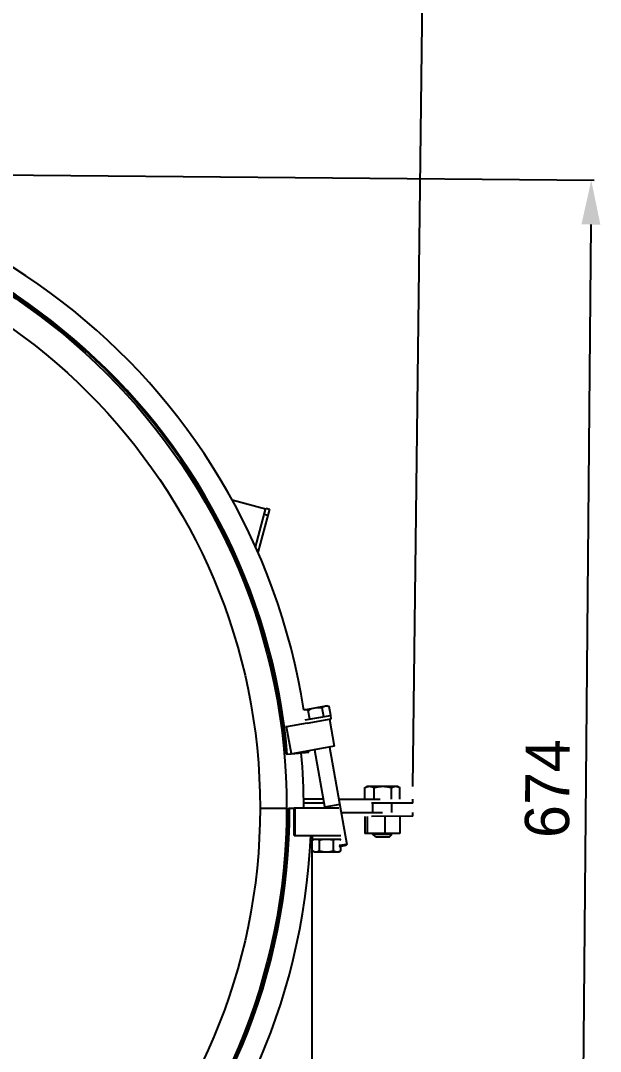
# Model space of a CAD drawing. Header units: millimetres. Extents: x 395 to 3386, y 0 to 2798.
# Drawn here: x 1372 to 1678, y 1939 to 2483 of the extents above; entities that cross this region are included whole.
import ezdxf

# ---------------------------------------------------------------- set-up
doc = ezdxf.new("R2010")
doc.units = ezdxf.units.MM
doc.header["$LTSCALE"] = 217.8
doc.header["$PDMODE"] = 3
doc.header["$PDSIZE"] = 8
doc.linetypes.add('DOT', pattern=[0.2, 0.1, -0.1])
doc.layers.get('0').update_dxf_attribs({"linetype": 'CONTINUOUS'})
doc.layers.get('Defpoints').update_dxf_attribs({"linetype": 'CONTINUOUS'})
doc.layers.add('00_BUW_DATUM', color=7, linetype='CONTINUOUS')
doc.layers.add('02___PRT_ALL_AXES', color=7, linetype='CONTINUOUS')
doc.styles.get("Standard").update_dxf_attribs({"font": 'taile.ttf'})
doc.dimstyles.new('DIMSTYLE_1', dxfattribs={"dimtxt": 23.333333, "dimasz": 23.333333, "dimexe": 1.5, "dimexo": 1, "dimgap": 0.875, "dimtad": 1, "dimdsep": 46, "dimtxsty": 'Standard', "dimblk": '_FILLED', "dimblk1": '_FILLED', "dimblk2": '_FILLED', "dimcen": 0.09, "dimazin": 2, "dimtp": 0.01, "dimtm": 0.01, "dimtfac": 1, "dimtofl": 0, "dimtmove": 0, "dimatfit": 3, "dimldrblk": '_FILLED', "dimfxl": 1, "dimtolj": 1, "dimarcsym": 0})
doc.dimstyles.new('DIMSTYLE_2', dxfattribs={"dimtxt": 23.333333, "dimasz": 23.333333, "dimexe": 1.5, "dimexo": 1, "dimgap": 0.875, "dimtad": 1, "dimlfac": 0.15, "dimdsep": 46, "dimtxsty": 'Standard', "dimblk": '_FILLED', "dimblk1": '_FILLED', "dimblk2": '_FILLED', "dimcen": 0.09, "dimazin": 2, "dimtp": 0.01, "dimtm": 0.01, "dimtfac": 1, "dimtofl": 0, "dimtmove": 0, "dimatfit": 3, "dimldrblk": '_FILLED', "dimfxl": 1, "dimtolj": 1, "dimarcsym": 0})
doc.dimstyles.new('DIMSTYLE_4', dxfattribs={"dimtxt": 23.333333, "dimasz": 23.333333, "dimexe": 1.5, "dimexo": 1, "dimgap": 0.875, "dimtad": 1, "dimdec": 0, "dimdsep": 46, "dimtxsty": 'Standard', "dimblk": '_FILLED', "dimblk1": '_FILLED', "dimblk2": '_FILLED', "dimcen": 0.09, "dimazin": 2, "dimtp": 0.01, "dimtm": 0.01, "dimtfac": 1, "dimtdec": 0, "dimtofl": 0, "dimtmove": 0, "dimatfit": 3, "dimldrblk": '_FILLED', "dimfxl": 1, "dimtolj": 1, "dimarcsym": 0})

# ---------------------------------------------------------------- blocks, each defined once
blk = doc.blocks.new('_FILLED')
at = {"color": 0, "linetype": 'ByBlock'}
blk.add_solid([(0, 0), (-1, 0.214), (-1, -0.214)], dxfattribs=at)
blk = doc.blocks.new('*D113')
at = {"color": 0, "linetype": 'Continuous', "lineweight": -2}
for p, q in [((1525.61, 2046.24), (1525.61, 1644.01)), ((814.81, 1962.5), (814.81, 1644.01)), ((1502.28, 1645.51), (838.15, 1645.51))]:
    blk.add_line(p, q, dxfattribs=at)
at = {"layer": 'Defpoints', "color": 0}
for p in [(1525.61, 2047.24), (814.81, 1963.5), (814.81, 1645.51)]:
    blk.add_point(p, dxfattribs=at)
at = {"color": 0, "linetype": 'ByBlock', "lineweight": -2, "xscale": 23.3333333333, "yscale": 23.3333333333, "zscale": 23.3333333333, "rotation": 180}
blk.add_blockref('_FILLED', (814.81, 1645.51), dxfattribs=at)
at = {"color": 0, "linetype": 'ByBlock', "lineweight": -2, "xscale": 23.3333333333, "yscale": 23.3333333333, "zscale": 23.3333333333}
blk.add_blockref('_FILLED', (1525.61, 1645.51), dxfattribs=at)
at = {"color": 0, "insert": (1170.06, 1677.5), "char_height": 23.333, "attachment_point": 2, "line_spacing_factor": 0.9}
blk.add_mtext('\\A1;710', dxfattribs=at)
blk = doc.blocks.new('*D114')
at = {"color": 0, "linetype": 'Continuous', "lineweight": -2}
for p, q in [((1230.79, 2402.48), (1674.49, 2398.52)), ((1672.78, 2375.2), (1667.18, 1748.72)), ((1181.45, 1729.73), (1668.47, 1725.38))]:
    blk.add_line(p, q, dxfattribs=at)
at = {"layer": 'Defpoints', "color": 0}
for p in [(1229.79, 2402.49), (1180.45, 1729.74), (1666.97, 1725.39)]:
    blk.add_point(p, dxfattribs=at)
at = {"color": 0, "linetype": 'ByBlock', "lineweight": -2, "xscale": 23.3333333333, "yscale": 23.3333333333, "zscale": 23.3333333333}
for p, rotation in [((1672.99, 2398.53), 89.48772718599997), ((1666.97, 1725.39), 269.487727186)]:
    blk.add_blockref('_FILLED', p, dxfattribs=dict(at, rotation=rotation))
at = {"color": 0, "insert": (1638.14, 2077.8), "char_height": 23.333, "attachment_point": 2, "rotation": 89.4877, "line_spacing_factor": 0.9}
blk.add_mtext('\\A1;674', dxfattribs=at)
blk = doc.blocks.new('*D119')
at = {"color": 0, "linetype": 'ByBlock', "lineweight": -2}
for p, q in [((522.99, 2101.54), (528.32, 2540.91)), ((551.64, 2539.13), (1561.06, 2526.86)), ((1578.95, 2078.73), (1584.41, 2528.08))]:
    blk.add_line(p, q, dxfattribs=at)
at = {"layer": 'Defpoints', "color": 0}
for p in [(1584.39, 2526.58), (522.97, 2100.54), (1578.94, 2077.73)]:
    blk.add_point(p, dxfattribs=at)
at = {"color": 0, "linetype": 'ByBlock', "lineweight": -2, "xscale": 23.3333333333, "yscale": 23.3333333333, "zscale": 23.3333333333}
for p, rotation in [((528.31, 2539.41), 179.3037550404), ((1584.39, 2526.58), 359.3037550404001)]:
    blk.add_blockref('_FILLED', p, dxfattribs=dict(at, rotation=rotation))
at = {"color": 0, "insert": (1058.16, 2564.96), "char_height": 23.3333, "attachment_point": 2, "rotation": 359.3038, "line_spacing_factor": 0.9}
blk.add_mtext('\\A1;\\A1;1060', dxfattribs=at)

msp = doc.modelspace()

# ---------------------------------------------------------------- linework, layer by layer
at = {"linetype": 'Continuous'}
for p, q in [((1483.625, 2229.9031), (1501.2448, 2225.3001)), ((1495.9651, 2205.0903), (1501.3244, 2225.6047)), ((1503.2594, 2225.0992), (1497.2672, 2202.1619)), ((1501.3244, 2225.6047), (1503.2594, 2225.0992)), ((1500.5045, 2222.4664), (1502.4396, 2221.9609)), ((1535.619, 2116.2597), (1535.6245, 2116.2607)), ((1512.3713, 2110.3324), (1511.8054, 2110.2326)), ((1523.1901, 2112.2402), (1512.3713, 2110.3324)), ((1514.8964, 2096.0134), (1512.3713, 2110.3324)), ((1534.9468, 2114.3134), (1537.4718, 2099.9943)), ((1537.4718, 2099.9943), (1514.3304, 2095.9136)), ((1514.3304, 2095.9136), (1514.3216, 2095.9631)), ((1531.7377, 2072.0486), (1521.3038, 2072.0455)), ((1539.8696, 2067.4461), (1516.3711, 2067.4461)), ((1516.3711, 2052.9061), (1516.3711, 2067.4461)), ((1516.9458, 2052.9061), (1516.9458, 2067.4461)), ((1532.0904, 2070.0487), (1521.3331, 2070.0455)), ((1540.3342, 2069.366), (1532.4558, 2067.9767)), ((1516.3711, 2052.9061), (1527.9933, 2052.9061)), ((1543.5613, 2047.5956), (1539.9459, 2046.9581)), ((1543.5639, 2047.5961), (1543.5613, 2047.5956))]:
    msp.add_line(p, q, dxfattribs=at)
at = {"linetype": 'DOT'}
for p, q in [((1553.6347, 2072.0551), (1553.6329, 2078.1906)), ((1554.8677, 2078.9055), (1553.7516, 2078.2607)), ((1554.8677, 2078.9055), (1570.8677, 2078.9103)), ((1558.4404, 2072.0566), (1558.4386, 2078.192)), ((1567.6755, 2072.0593), (1567.6737, 2078.1948)), ((1570.8677, 2078.9103), (1571.9842, 2078.2661)), ((1571.9842, 2078.2664), (1572.103, 2078.1961)), ((1572.1048, 2072.0607), (1572.103, 2078.1961)), ((1539.8607, 2072.051), (1578.8697, 2072.0627)), ((1578.8703, 2070.0627), (1578.8697, 2072.0627)), ((1578.8703, 2070.0627), (1540.2134, 2070.0511)), ((1557.8718, 2065.0564), (1557.8703, 2070.0564)), ((1567.8718, 2065.0594), (1567.8703, 2070.0594)), ((1541.0951, 2065.0514), (1578.8718, 2065.0627)), ((1578.8724, 2063.0627), (1541.4477, 2063.0515)), ((1553.6578, 2063.0551), (1553.6605, 2054.0551)), ((1554.9009, 2063.0555), (1554.9036, 2054.0555)), ((1564.1155, 2063.0583), (1564.1182, 2054.0583)), ((1572.087, 2063.0606), (1572.0897, 2054.0606)), ((1578.8724, 2063.0627), (1578.8718, 2065.0627)), ((1572.0897, 2054.0606), (1553.6605, 2054.0551)), ((1557.8753, 2053.5564), (1557.8751, 2054.0564)), ((1567.8753, 2053.5594), (1557.8753, 2053.5564)), ((1559.3757, 2052.0569), (1557.8753, 2053.5564)), ((1566.3757, 2052.0589), (1559.3757, 2052.0569)), ((1566.3757, 2052.0589), (1567.8753, 2053.5594)), ((1567.8753, 2053.5594), (1567.8751, 2054.0594))]:
    msp.add_line(p, q, dxfattribs=at)
for points, knots in [([(1553.6329, 2078.1906), (1554.0111, 2078.4006), (1554.7805, 2078.7579), (1555.6256, 2078.9057), (1556.0355, 2078.9059)], [0, 0, 0, 0, 0.51348023, 1, 1, 1, 1]), ([(1556.0355, 2078.9059), (1556.4454, 2078.906), (1557.2906, 2078.7585), (1558.0603, 2078.4018), (1558.4386, 2078.192)], [0, 0, 0, 0, 0.48652635, 1, 1, 1, 1]), ([(1558.4386, 2078.192), (1559.1888, 2078.4089), (1560.7119, 2078.77), (1562.2754, 2078.9077), (1563.0559, 2078.908)], [0, 0, 0, 0, 0.50010448, 1, 1, 1, 1]), ([(1563.0559, 2078.908), (1563.8365, 2078.9082), (1565.4001, 2078.7717), (1566.9234, 2078.4112), (1567.6737, 2078.1948)], [0, 0, 0, 0, 0.49989537, 1, 1, 1, 1]), ([(1567.6737, 2078.1948), (1568.0201, 2078.4035), (1568.7239, 2078.76), (1569.5095, 2078.9099), (1569.8881, 2078.91)], [0, 0, 0, 0, 0.51647083, 1, 1, 1, 1]), ([(1569.8881, 2078.91), (1570.2455, 2078.9101), (1570.9856, 2078.7781), (1571.6551, 2078.4559), (1571.9842, 2078.2661)], [0, 0, 0, 0, 0.48477185, 1, 1, 1, 1])]:
    msp.add_open_spline(points, degree=3, knots=knots, dxfattribs=at)
at = {"layer": '00_BUW_DATUM', "linetype": 'Continuous'}
for p, q in [((1532.8562, 2121.1543), (1521.3723, 2119.1292)), ((1531.9287, 2115.6089), (1531.1091, 2120.2567)), ((1533.7138, 2121.3055), (1532.8562, 2121.1543)), ((1533.7138, 2121.3055), (1534.8049, 2120.9084)), ((1535.6245, 2116.2607), (1534.8049, 2120.9084)), ((1522.1478, 2113.8842), (1535.5195, 2116.2422)), ((1524.5372, 2114.3055), (1523.7176, 2118.9533)), ((1535.6189, 2116.2597), (1535.5195, 2116.2422)), ((1535.9316, 2114.4871), (1535.619, 2116.2597)), ((1523.2082, 2112.2434), (1535.9316, 2114.4871)), ((1535.0098, 2099.5602), (1544.0506, 2048.2912)), ((1527.1314, 2098.1709), (1532.5493, 2067.4461)), ((1525.864, 2050.5255), (1526.8696, 2051.1061)), ((1525.864, 2044.8867), (1525.864, 2050.5255)), ((1525.8696, 2052.9061), (1525.8696, 2051.1061)), ((1525.8696, 2051.1061), (1540.8696, 2051.1061)), ((1527.9933, 2052.9061), (1540.8696, 2052.9061)), ((1529.6168, 2044.8867), (1529.6168, 2050.5255)), ((1537.1224, 2044.8867), (1537.1224, 2050.5255)), ((1526.8696, 2044.3061), (1525.864, 2044.8867)), ((1526.8696, 2044.3061), (1539.8696, 2044.3061)), ((1539.8696, 2044.3061), (1540.8751, 2044.8867)), ((1544.0506, 2048.2912), (1540.1113, 2047.5965)), ((1543.5639, 2047.5961), (1540.2155, 2047.0057)), ((1540.8751, 2044.8867), (1540.8751, 2047.122)), ((1544.0506, 2048.2912), (1543.5639, 2047.5961))]:
    msp.add_line(p, q, dxfattribs=at)
msp.add_arc((1522.2697, 2116.3723), 2.8708, 100.045526, 108.126476, dxfattribs=at)
for points in [[(1531.1091, 2120.2567), (1529.8505, 2120.3912), (1528.5591, 2120.3965), (1527.3126, 2120.1767)], [(1527.3126, 2120.1767), (1526.066, 2119.9569), (1524.8543, 2119.5102), (1523.7176, 2118.9533)]]:
    msp.add_open_spline(points, degree=3, dxfattribs=at)
for points, knots in [([(1532.8562, 2121.1543), (1532.5407, 2121.0986), (1531.9087, 2120.8654), (1531.3697, 2120.4753), (1531.1091, 2120.2567)], [0, 0, 0, 0, 0.48507694, 1, 1, 1, 1]), ([(1534.8049, 2120.9084), (1534.4853, 2121.0247), (1533.8454, 2121.2069), (1533.1717, 2121.2099), (1532.8562, 2121.1543)], [0, 0, 0, 0, 0.51492288, 1, 1, 1, 1]), ([(1523.7176, 2118.9533), (1523.398, 2119.0696), (1522.7581, 2119.2518), (1522.0845, 2119.2548), (1521.7689, 2119.1992)], [0, 0, 0, 0, 0.51492303, 1, 1, 1, 1]), ([(1525.864, 2050.5255), (1526.1586, 2050.6956), (1526.7572, 2050.9862), (1527.42, 2051.1061), (1527.7404, 2051.1061)], [0, 0, 0, 0, 0.51493107, 1, 1, 1, 1]), ([(1527.7404, 2051.1061), (1528.0608, 2051.1061), (1528.7237, 2050.9862), (1529.3223, 2050.6956), (1529.6168, 2050.5255)], [0, 0, 0, 0, 0.48506894, 1, 1, 1, 1]), ([(1529.6168, 2050.5255), (1530.2266, 2050.7016), (1531.4644, 2050.9953), (1532.7352, 2051.1061), (1533.3696, 2051.1061)], [0, 0, 0, 0, 0.50010434, 1, 1, 1, 1]), ([(1533.3696, 2051.1061), (1534.004, 2051.1061), (1535.2748, 2050.9953), (1536.5126, 2050.7016), (1537.1224, 2050.5255)], [0, 0, 0, 0, 0.49989567, 1, 1, 1, 1]), ([(1537.1224, 2050.5255), (1537.4169, 2050.6956), (1538.0155, 2050.9862), (1538.6784, 2051.1061), (1538.9987, 2051.1061)], [0, 0, 0, 0, 0.51493107, 1, 1, 1, 1]), ([(1538.9987, 2051.1061), (1539.3191, 2051.1061), (1539.982, 2050.9862), (1540.5806, 2050.6956), (1540.8751, 2050.5255)], [0, 0, 0, 0, 0.48506894, 1, 1, 1, 1]), ([(1525.864, 2044.8867), (1526.1586, 2044.7166), (1526.7572, 2044.426), (1527.42, 2044.3061), (1527.7404, 2044.3061)], [0, 0, 0, 0, 0.51493107, 1, 1, 1, 1]), ([(1527.7404, 2044.3061), (1528.0608, 2044.3061), (1528.7237, 2044.426), (1529.3223, 2044.7166), (1529.6168, 2044.8867)], [0, 0, 0, 0, 0.48506894, 1, 1, 1, 1]), ([(1529.6168, 2044.8867), (1530.2266, 2044.7106), (1531.4644, 2044.4169), (1532.7352, 2044.3061), (1533.3696, 2044.3061)], [0, 0, 0, 0, 0.50010434, 1, 1, 1, 1]), ([(1533.3696, 2044.3061), (1534.004, 2044.3061), (1535.2748, 2044.4169), (1536.5126, 2044.7106), (1537.1224, 2044.8867)], [0, 0, 0, 0, 0.49989567, 1, 1, 1, 1]), ([(1537.1224, 2044.8867), (1537.4169, 2044.7166), (1538.0155, 2044.426), (1538.6784, 2044.3061), (1538.9987, 2044.3061)], [0, 0, 0, 0, 0.51493107, 1, 1, 1, 1]), ([(1538.9987, 2044.3061), (1539.3191, 2044.3061), (1539.982, 2044.426), (1540.5806, 2044.7166), (1540.8751, 2044.8867)], [0, 0, 0, 0, 0.48506894, 1, 1, 1, 1])]:
    msp.add_open_spline(points, degree=3, knots=knots, dxfattribs=at)
at = {"layer": '02___PRT_ALL_AXES', "linetype": 'Continuous'}
for p, q in [((1512.1344, 2095.7717), (1514.326, 2095.9635)), ((1514.8964, 2096.0134), (1524.0887, 2096.8176)), ((1498.3711, 2067.4461), (1512.3711, 2067.4461)), ((1513.3711, 2067.4461), (1516.3711, 2067.4461))]:
    msp.add_line(p, q, dxfattribs=at)
for radius in [324, 310]:
    msp.add_circle((1188.3711, 2067.4461), radius, dxfattribs=at)
for radius, start, end in [(337, 8.822141, 357.527084), (325.5847, 5, 0), (325, 5, 0), (333, 0, 5), (337, 5, 5.137174)]:
    msp.add_arc((1188.3711, 2067.4461), radius, start, end, dxfattribs=at)

# ---------------------------------------------------------------- dimensions: what is measured, and where the dimension line sits
at = {"linetype": 'ByBlock'}
dim = msp.add_linear_dim(base=(1584.3932, 2526.5763), p1=(522.9731, 2100.5448), p2=(1578.9386, 2077.7289), angle=359.303755, text='\\A1;1060', dimstyle='DIMSTYLE_4', override={"dimtxsty": 'Standard'}, dxfattribs=at)
dim.commit()
dim.dimension.update_dxf_attribs({"geometry": '*D119', "text_midpoint": (1057.7707, 2532.976), "dimtype": 160})
at = {"linetype": 'Continuous'}
for base, p1, p2, angle, text, dimstyle, picture, middle in [((1666.9739, 1725.3905), (1229.795, 2402.493), (1180.4492, 1729.7406), 269.487727, '674', 'DIMSTYLE_2', '*D114', (1670.1223, 2077.5154)), ((814.8145, 1645.514), (1525.6138, 2047.2394), (814.8145, 1963.4982), 180, '710', 'DIMSTYLE_1', '*D113', (1170.0568, 1645.514))]:
    dim = msp.add_linear_dim(base=base, p1=p1, p2=p2, angle=angle, text=text, dimstyle=dimstyle, dxfattribs=at)
    dim.commit()
    dim.dimension.update_dxf_attribs({"geometry": picture, "text_midpoint": middle, "dimtype": 160})

doc.saveas('drawing.dxf')
